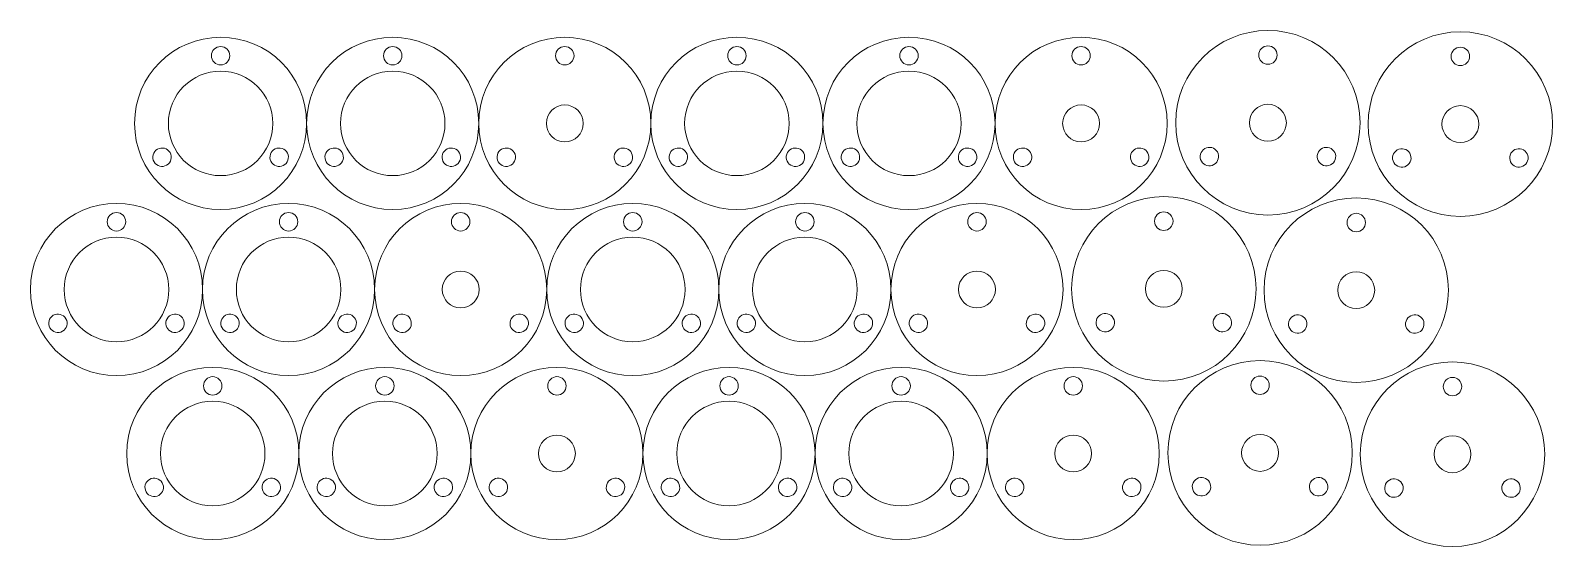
# Model space of a CAD drawing. Header units: millimetres. Extents: x -115 to 133, y 62 to 146.
import ezdxf

# ---------------------------------------------------------------- set-up
doc = ezdxf.new("R2010")
doc.units = ezdxf.units.MM
doc.header["$MEASUREMENT"] = 0
doc.layers.add('Layer 1', color=7, linetype='Continuous')

msp = doc.modelspace()

# ---------------------------------------------------------------- linework, layer by layer
at = {"layer": 'Layer 1', "color": 250, "lineweight": 20}
for centre, major_axis in [((-84.1617, 130.9777), (0, 14)), ((-56.1617, 130.9777), (0, 14)), ((-28.1617, 130.9777), (0, 14)), ((-0.1617, 130.9777), (0, 14)), ((27.8383, 130.9777), (0, 14)), ((55.8383, 130.9777), (0, 14)), ((86.2356, 131.0806), (0, 15)), ((117.5456, 130.8594), (0, 15)), ((-84.1617, 141.9777), (0, 1.5)), ((-56.1617, 141.9777), (0, 1.5)), ((-28.1617, 141.9777), (0, 1.5)), ((-0.1617, 141.9777), (0, 1.5)), ((27.8383, 141.9777), (0, 1.5)), ((55.8383, 141.9777), (0, 1.5)), ((86.2356, 142.0806), (0, 1.5)), ((117.5456, 141.8594), (0, 1.5)), ((-84.1617, 130.9777), (0, 8.5)), ((-56.1617, 130.9777), (0, 8.5)), ((-0.1617, 130.9777), (0, 8.5)), ((27.8383, 130.9777), (0, 8.5)), ((-28.1617, 130.9777), (0, 3)), ((55.8383, 130.9777), (0, 3)), ((86.2356, 131.0806), (0, 3)), ((117.5456, 130.8594), (0, 3)), ((69.296, 104.0806), (0, 15)), ((-101.1013, 103.9777), (0, 14)), ((-101.1013, 114.9777), (0, 1.5)), ((-73.1013, 103.9777), (0, 14)), ((-73.1013, 114.9777), (0, 1.5)), ((-45.1013, 103.9777), (0, 14)), ((-45.1013, 114.9777), (0, 1.5)), ((-17.1013, 103.9777), (0, 14)), ((-17.1013, 114.9777), (0, 1.5)), ((10.8987, 103.9777), (0, 14)), ((10.8987, 114.9777), (0, 1.5)), ((38.8987, 103.9777), (0, 14)), ((38.8987, 114.9777), (0, 1.5)), ((69.296, 115.0806), (0, 1.5)), ((100.606, 103.8594), (0, 15)), ((100.606, 114.8594), (0, 1.5)), ((-101.1013, 103.9777), (0, 8.5)), ((-73.1013, 103.9777), (0, 8.5)), ((-17.1013, 103.9777), (0, 8.5)), ((10.8987, 103.9777), (0, 8.5)), ((-45.1013, 103.9777), (0, 3)), ((38.8987, 103.9777), (0, 3)), ((69.296, 104.0806), (0, 3)), ((100.606, 103.8594), (0, 3)), ((84.956, 77.4106), (0, 15)), ((116.266, 77.1894), (0, 15)), ((-85.4413, 77.3077), (0, 14)), ((-85.4413, 88.3077), (0, 1.5)), ((-57.4413, 77.3077), (0, 14)), ((-57.4413, 88.3077), (0, 1.5)), ((-29.4413, 77.3077), (0, 14)), ((-29.4413, 88.3077), (0, 1.5)), ((-1.4413, 77.3077), (0, 14)), ((-1.4413, 88.3077), (0, 1.5)), ((26.5587, 77.3077), (0, 14)), ((26.5587, 88.3077), (0, 1.5)), ((54.5587, 77.3077), (0, 14)), ((54.5587, 88.3077), (0, 1.5)), ((84.956, 88.4106), (0, 1.5)), ((116.266, 88.1894), (0, 1.5)), ((-85.4413, 77.3077), (0, 8.5)), ((-57.4413, 77.3077), (0, 8.5)), ((-1.4413, 77.3077), (0, 8.5)), ((26.5587, 77.3077), (0, 8.5)), ((-29.4413, 77.3077), (0, 3)), ((54.5587, 77.3077), (0, 3)), ((84.956, 77.4106), (0, 3)), ((116.266, 77.1894), (0, 3))]:
    msp.add_ellipse(centre, major_axis=major_axis, ratio=1, dxfattribs=at)
for points in [[(-94.987, 124.7277), (-95.4012, 125.4451), (-95.1554, 126.3625), (-94.438, 126.7767), (-94.438, 126.7767), (-93.7205, 127.191), (-92.8031, 126.9451), (-92.3889, 126.2277), (-92.3889, 126.2277), (-91.9747, 125.5103), (-92.2205, 124.5929), (-92.938, 124.1787), (-92.938, 124.1787), (-93.6554, 123.7644), (-94.5728, 124.0103), (-94.987, 124.7277)], [(-73.3364, 124.7277), (-73.7506, 124.0103), (-74.668, 123.7644), (-75.3854, 124.1787), (-75.3854, 124.1787), (-76.1029, 124.5929), (-76.3487, 125.5103), (-75.9345, 126.2277), (-75.9345, 126.2277), (-75.5203, 126.9451), (-74.6029, 127.191), (-73.8854, 126.7767), (-73.8854, 126.7767), (-73.168, 126.3625), (-72.9222, 125.4451), (-73.3364, 124.7277)], [(-66.987, 124.7277), (-67.4012, 125.4451), (-67.1554, 126.3625), (-66.438, 126.7767), (-66.438, 126.7767), (-65.7205, 127.191), (-64.8031, 126.9451), (-64.3889, 126.2277), (-64.3889, 126.2277), (-63.9747, 125.5103), (-64.2205, 124.5929), (-64.938, 124.1787), (-64.938, 124.1787), (-65.6554, 123.7644), (-66.5728, 124.0103), (-66.987, 124.7277)], [(-45.3364, 124.7277), (-45.7506, 124.0103), (-46.668, 123.7644), (-47.3854, 124.1787), (-47.3854, 124.1787), (-48.1029, 124.5929), (-48.3487, 125.5103), (-47.9345, 126.2277), (-47.9345, 126.2277), (-47.5203, 126.9451), (-46.6029, 127.191), (-45.8854, 126.7767), (-45.8854, 126.7767), (-45.168, 126.3625), (-44.9222, 125.4451), (-45.3364, 124.7277)], [(-38.987, 124.7277), (-39.4012, 125.4451), (-39.1554, 126.3625), (-38.438, 126.7767), (-38.438, 126.7767), (-37.7205, 127.191), (-36.8031, 126.9451), (-36.3889, 126.2277), (-36.3889, 126.2277), (-35.9747, 125.5103), (-36.2205, 124.5929), (-36.938, 124.1787), (-36.938, 124.1787), (-37.6554, 123.7644), (-38.5728, 124.0103), (-38.987, 124.7277)], [(-17.3364, 124.7277), (-17.7506, 124.0103), (-18.668, 123.7644), (-19.3854, 124.1787), (-19.3854, 124.1787), (-20.1029, 124.5929), (-20.3487, 125.5103), (-19.9345, 126.2277), (-19.9345, 126.2277), (-19.5203, 126.9451), (-18.6029, 127.191), (-17.8854, 126.7767), (-17.8854, 126.7767), (-17.168, 126.3625), (-16.9222, 125.4451), (-17.3364, 124.7277)], [(-10.987, 124.7277), (-11.4012, 125.4451), (-11.1554, 126.3625), (-10.438, 126.7767), (-10.438, 126.7767), (-9.7205, 127.191), (-8.8031, 126.9451), (-8.3889, 126.2277), (-8.3889, 126.2277), (-7.9747, 125.5103), (-8.2205, 124.5929), (-8.938, 124.1787), (-8.938, 124.1787), (-9.6554, 123.7644), (-10.5728, 124.0103), (-10.987, 124.7277)], [(10.6636, 124.7277), (10.2494, 124.0103), (9.332, 123.7644), (8.6146, 124.1787), (8.6146, 124.1787), (7.8971, 124.5929), (7.6513, 125.5103), (8.0655, 126.2277), (8.0655, 126.2277), (8.4797, 126.9451), (9.3971, 127.191), (10.1146, 126.7767), (10.1146, 126.7767), (10.832, 126.3625), (11.0778, 125.4451), (10.6636, 124.7277)], [(17.013, 124.7277), (16.5988, 125.4451), (16.8446, 126.3625), (17.562, 126.7767), (17.562, 126.7767), (18.2795, 127.191), (19.1969, 126.9451), (19.6111, 126.2277), (19.6111, 126.2277), (20.0253, 125.5103), (19.7795, 124.5929), (19.062, 124.1787), (19.062, 124.1787), (18.3446, 123.7644), (17.4272, 124.0103), (17.013, 124.7277)], [(38.6636, 124.7277), (38.2494, 124.0103), (37.332, 123.7644), (36.6146, 124.1787), (36.6146, 124.1787), (35.8971, 124.5929), (35.6513, 125.5103), (36.0655, 126.2277), (36.0655, 126.2277), (36.4797, 126.9451), (37.3971, 127.191), (38.1146, 126.7767), (38.1146, 126.7767), (38.832, 126.3625), (39.0778, 125.4451), (38.6636, 124.7277)], [(45.013, 124.7277), (44.5988, 125.4451), (44.8446, 126.3625), (45.562, 126.7767), (45.562, 126.7767), (46.2795, 127.191), (47.1969, 126.9451), (47.6111, 126.2277), (47.6111, 126.2277), (48.0253, 125.5103), (47.7795, 124.5929), (47.062, 124.1787), (47.062, 124.1787), (46.3446, 123.7644), (45.4272, 124.0103), (45.013, 124.7277)], [(66.6636, 124.7277), (66.2494, 124.0103), (65.332, 123.7644), (64.6146, 124.1787), (64.6146, 124.1787), (63.8971, 124.5929), (63.6513, 125.5103), (64.0655, 126.2277), (64.0655, 126.2277), (64.4797, 126.9451), (65.3971, 127.191), (66.1146, 126.7767), (66.1146, 126.7767), (66.832, 126.3625), (67.0778, 125.4451), (66.6636, 124.7277)], [(75.4103, 124.8306), (74.9961, 125.548), (75.2419, 126.4654), (75.9593, 126.8796), (75.9593, 126.8796), (76.6768, 127.2939), (77.5942, 127.048), (78.0084, 126.3306), (78.0084, 126.3306), (78.4226, 125.6132), (78.1768, 124.6958), (77.4593, 124.2816), (77.4593, 124.2816), (76.7419, 123.8673), (75.8245, 124.1132), (75.4103, 124.8306)], [(97.0609, 124.8306), (96.6467, 124.1132), (95.7293, 123.8673), (95.0119, 124.2816), (95.0119, 124.2816), (94.2944, 124.6958), (94.0486, 125.6132), (94.4628, 126.3306), (94.4628, 126.3306), (94.877, 127.048), (95.7944, 127.2939), (96.5119, 126.8796), (96.5119, 126.8796), (97.2293, 126.4654), (97.4751, 125.548), (97.0609, 124.8306)], [(106.7203, 124.6094), (106.3061, 125.3268), (106.5519, 126.2442), (107.2693, 126.6584), (107.2693, 126.6584), (107.9868, 127.0727), (108.9042, 126.8268), (109.3184, 126.1094), (109.3184, 126.1094), (109.7326, 125.392), (109.4868, 124.4746), (108.7693, 124.0604), (108.7693, 124.0604), (108.0519, 123.6461), (107.1345, 123.892), (106.7203, 124.6094)], [(128.3709, 124.6094), (127.9567, 123.892), (127.0393, 123.6461), (126.3219, 124.0604), (126.3219, 124.0604), (125.6044, 124.4746), (125.3586, 125.392), (125.7728, 126.1094), (125.7728, 126.1094), (126.187, 126.8268), (127.1044, 127.0727), (127.8219, 126.6584), (127.8219, 126.6584), (128.5393, 126.2442), (128.7851, 125.3268), (128.3709, 124.6094)], [(-111.9266, 97.7277), (-112.3408, 98.4451), (-112.095, 99.3625), (-111.3776, 99.7767), (-111.3776, 99.7767), (-110.6601, 100.191), (-109.7427, 99.9451), (-109.3285, 99.2277), (-109.3285, 99.2277), (-108.9143, 98.5103), (-109.1601, 97.5929), (-109.8776, 97.1787), (-109.8776, 97.1787), (-110.595, 96.7644), (-111.5124, 97.0103), (-111.9266, 97.7277)], [(-90.276, 97.7277), (-90.6902, 97.0103), (-91.6076, 96.7644), (-92.325, 97.1787), (-92.325, 97.1787), (-93.0425, 97.5929), (-93.2883, 98.5103), (-92.8741, 99.2277), (-92.8741, 99.2277), (-92.4599, 99.9451), (-91.5425, 100.191), (-90.825, 99.7767), (-90.825, 99.7767), (-90.1076, 99.3625), (-89.8618, 98.4451), (-90.276, 97.7277)], [(-83.9266, 97.7277), (-84.3408, 98.4451), (-84.095, 99.3625), (-83.3776, 99.7767), (-83.3776, 99.7767), (-82.6601, 100.191), (-81.7427, 99.9451), (-81.3285, 99.2277), (-81.3285, 99.2277), (-80.9143, 98.5103), (-81.1601, 97.5929), (-81.8776, 97.1787), (-81.8776, 97.1787), (-82.595, 96.7644), (-83.5124, 97.0103), (-83.9266, 97.7277)], [(-62.276, 97.7277), (-62.6902, 97.0103), (-63.6076, 96.7644), (-64.325, 97.1787), (-64.325, 97.1787), (-65.0425, 97.5929), (-65.2883, 98.5103), (-64.8741, 99.2277), (-64.8741, 99.2277), (-64.4599, 99.9451), (-63.5425, 100.191), (-62.825, 99.7767), (-62.825, 99.7767), (-62.1076, 99.3625), (-61.8618, 98.4451), (-62.276, 97.7277)], [(-55.9266, 97.7277), (-56.3408, 98.4451), (-56.095, 99.3625), (-55.3776, 99.7767), (-55.3776, 99.7767), (-54.6601, 100.191), (-53.7427, 99.9451), (-53.3285, 99.2277), (-53.3285, 99.2277), (-52.9143, 98.5103), (-53.1601, 97.5929), (-53.8776, 97.1787), (-53.8776, 97.1787), (-54.595, 96.7644), (-55.5124, 97.0103), (-55.9266, 97.7277)], [(-34.276, 97.7277), (-34.6902, 97.0103), (-35.6076, 96.7644), (-36.325, 97.1787), (-36.325, 97.1787), (-37.0425, 97.5929), (-37.2883, 98.5103), (-36.8741, 99.2277), (-36.8741, 99.2277), (-36.4599, 99.9451), (-35.5425, 100.191), (-34.825, 99.7767), (-34.825, 99.7767), (-34.1076, 99.3625), (-33.8618, 98.4451), (-34.276, 97.7277)], [(-27.9266, 97.7277), (-28.3408, 98.4451), (-28.095, 99.3625), (-27.3776, 99.7767), (-27.3776, 99.7767), (-26.6601, 100.191), (-25.7427, 99.9451), (-25.3285, 99.2277), (-25.3285, 99.2277), (-24.9143, 98.5103), (-25.1601, 97.5929), (-25.8776, 97.1787), (-25.8776, 97.1787), (-26.595, 96.7644), (-27.5124, 97.0103), (-27.9266, 97.7277)], [(-6.276, 97.7277), (-6.6902, 97.0103), (-7.6076, 96.7644), (-8.325, 97.1787), (-8.325, 97.1787), (-9.0425, 97.5929), (-9.2883, 98.5103), (-8.8741, 99.2277), (-8.8741, 99.2277), (-8.4599, 99.9451), (-7.5425, 100.191), (-6.825, 99.7767), (-6.825, 99.7767), (-6.1076, 99.3625), (-5.8618, 98.4451), (-6.276, 97.7277)], [(0.0734, 97.7277), (-0.3408, 98.4451), (-0.095, 99.3625), (0.6224, 99.7767), (0.6224, 99.7767), (1.3399, 100.191), (2.2573, 99.9451), (2.6715, 99.2277), (2.6715, 99.2277), (3.0857, 98.5103), (2.8399, 97.5929), (2.1224, 97.1787), (2.1224, 97.1787), (1.405, 96.7644), (0.4876, 97.0103), (0.0734, 97.7277)], [(21.724, 97.7277), (21.3098, 97.0103), (20.3924, 96.7644), (19.675, 97.1787), (19.675, 97.1787), (18.9575, 97.5929), (18.7117, 98.5103), (19.1259, 99.2277), (19.1259, 99.2277), (19.5401, 99.9451), (20.4575, 100.191), (21.175, 99.7767), (21.175, 99.7767), (21.8924, 99.3625), (22.1382, 98.4451), (21.724, 97.7277)], [(28.0734, 97.7277), (27.6592, 98.4451), (27.905, 99.3625), (28.6224, 99.7767), (28.6224, 99.7767), (29.3399, 100.191), (30.2573, 99.9451), (30.6715, 99.2277), (30.6715, 99.2277), (31.0857, 98.5103), (30.8399, 97.5929), (30.1224, 97.1787), (30.1224, 97.1787), (29.405, 96.7644), (28.4876, 97.0103), (28.0734, 97.7277)], [(49.724, 97.7277), (49.3098, 97.0103), (48.3924, 96.7644), (47.675, 97.1787), (47.675, 97.1787), (46.9575, 97.5929), (46.7117, 98.5103), (47.1259, 99.2277), (47.1259, 99.2277), (47.5401, 99.9451), (48.4575, 100.191), (49.175, 99.7767), (49.175, 99.7767), (49.8924, 99.3625), (50.1382, 98.4451), (49.724, 97.7277)], [(58.4707, 97.8306), (58.0565, 98.548), (58.3023, 99.4654), (59.0197, 99.8796), (59.0197, 99.8796), (59.7372, 100.2939), (60.6546, 100.048), (61.0688, 99.3306), (61.0688, 99.3306), (61.483, 98.6132), (61.2372, 97.6958), (60.5197, 97.2816), (60.5197, 97.2816), (59.8023, 96.8673), (58.8849, 97.1132), (58.4707, 97.8306)], [(80.1213, 97.8306), (79.7071, 97.1132), (78.7897, 96.8673), (78.0723, 97.2816), (78.0723, 97.2816), (77.3548, 97.6958), (77.109, 98.6132), (77.5232, 99.3306), (77.5232, 99.3306), (77.9374, 100.048), (78.8548, 100.2939), (79.5723, 99.8796), (79.5723, 99.8796), (80.2897, 99.4654), (80.5355, 98.548), (80.1213, 97.8306)], [(89.7807, 97.6094), (89.3665, 98.3268), (89.6123, 99.2442), (90.3297, 99.6584), (90.3297, 99.6584), (91.0472, 100.0727), (91.9646, 99.8268), (92.3788, 99.1094), (92.3788, 99.1094), (92.793, 98.392), (92.5472, 97.4746), (91.8297, 97.0604), (91.8297, 97.0604), (91.1123, 96.6461), (90.1949, 96.892), (89.7807, 97.6094)], [(111.4313, 97.6094), (111.0171, 96.892), (110.0997, 96.6461), (109.3823, 97.0604), (109.3823, 97.0604), (108.6648, 97.4746), (108.419, 98.392), (108.8332, 99.1094), (108.8332, 99.1094), (109.2474, 99.8268), (110.1648, 100.0727), (110.8823, 99.6584), (110.8823, 99.6584), (111.5997, 99.2442), (111.8455, 98.3268), (111.4313, 97.6094)], [(-96.2666, 71.0577), (-96.6808, 71.7751), (-96.435, 72.6925), (-95.7176, 73.1067), (-95.7176, 73.1067), (-95.0001, 73.521), (-94.0827, 73.2751), (-93.6685, 72.5577), (-93.6685, 72.5577), (-93.2543, 71.8403), (-93.5001, 70.9229), (-94.2176, 70.5087), (-94.2176, 70.5087), (-94.935, 70.0944), (-95.8524, 70.3403), (-96.2666, 71.0577)], [(-74.616, 71.0577), (-75.0302, 70.3403), (-75.9476, 70.0944), (-76.665, 70.5087), (-76.665, 70.5087), (-77.3825, 70.9229), (-77.6283, 71.8403), (-77.2141, 72.5577), (-77.2141, 72.5577), (-76.7999, 73.2751), (-75.8825, 73.521), (-75.165, 73.1067), (-75.165, 73.1067), (-74.4476, 72.6925), (-74.2018, 71.7751), (-74.616, 71.0577)], [(-68.2666, 71.0577), (-68.6808, 71.7751), (-68.435, 72.6925), (-67.7176, 73.1067), (-67.7176, 73.1067), (-67.0001, 73.521), (-66.0827, 73.2751), (-65.6685, 72.5577), (-65.6685, 72.5577), (-65.2543, 71.8403), (-65.5001, 70.9229), (-66.2176, 70.5087), (-66.2176, 70.5087), (-66.935, 70.0944), (-67.8524, 70.3403), (-68.2666, 71.0577)], [(-46.616, 71.0577), (-47.0302, 70.3403), (-47.9476, 70.0944), (-48.665, 70.5087), (-48.665, 70.5087), (-49.3825, 70.9229), (-49.6283, 71.8403), (-49.2141, 72.5577), (-49.2141, 72.5577), (-48.7999, 73.2751), (-47.8825, 73.521), (-47.165, 73.1067), (-47.165, 73.1067), (-46.4476, 72.6925), (-46.2018, 71.7751), (-46.616, 71.0577)], [(-40.2666, 71.0577), (-40.6808, 71.7751), (-40.435, 72.6925), (-39.7176, 73.1067), (-39.7176, 73.1067), (-39.0001, 73.521), (-38.0827, 73.2751), (-37.6685, 72.5577), (-37.6685, 72.5577), (-37.2543, 71.8403), (-37.5001, 70.9229), (-38.2176, 70.5087), (-38.2176, 70.5087), (-38.935, 70.0944), (-39.8524, 70.3403), (-40.2666, 71.0577)], [(-18.616, 71.0577), (-19.0302, 70.3403), (-19.9476, 70.0944), (-20.665, 70.5087), (-20.665, 70.5087), (-21.3825, 70.9229), (-21.6283, 71.8403), (-21.2141, 72.5577), (-21.2141, 72.5577), (-20.7999, 73.2751), (-19.8825, 73.521), (-19.165, 73.1067), (-19.165, 73.1067), (-18.4476, 72.6925), (-18.2018, 71.7751), (-18.616, 71.0577)], [(-12.2666, 71.0577), (-12.6808, 71.7751), (-12.435, 72.6925), (-11.7176, 73.1067), (-11.7176, 73.1067), (-11.0001, 73.521), (-10.0827, 73.2751), (-9.6685, 72.5577), (-9.6685, 72.5577), (-9.2543, 71.8403), (-9.5001, 70.9229), (-10.2176, 70.5087), (-10.2176, 70.5087), (-10.935, 70.0944), (-11.8524, 70.3403), (-12.2666, 71.0577)], [(9.384, 71.0577), (8.9698, 70.3403), (8.0524, 70.0944), (7.335, 70.5087), (7.335, 70.5087), (6.6175, 70.9229), (6.3717, 71.8403), (6.7859, 72.5577), (6.7859, 72.5577), (7.2001, 73.2751), (8.1175, 73.521), (8.835, 73.1067), (8.835, 73.1067), (9.5524, 72.6925), (9.7982, 71.7751), (9.384, 71.0577)], [(15.7334, 71.0577), (15.3192, 71.7751), (15.565, 72.6925), (16.2824, 73.1067), (16.2824, 73.1067), (16.9999, 73.521), (17.9173, 73.2751), (18.3315, 72.5577), (18.3315, 72.5577), (18.7457, 71.8403), (18.4999, 70.9229), (17.7824, 70.5087), (17.7824, 70.5087), (17.065, 70.0944), (16.1476, 70.3403), (15.7334, 71.0577)], [(37.384, 71.0577), (36.9698, 70.3403), (36.0524, 70.0944), (35.335, 70.5087), (35.335, 70.5087), (34.6175, 70.9229), (34.3717, 71.8403), (34.7859, 72.5577), (34.7859, 72.5577), (35.2001, 73.2751), (36.1175, 73.521), (36.835, 73.1067), (36.835, 73.1067), (37.5524, 72.6925), (37.7982, 71.7751), (37.384, 71.0577)], [(43.7334, 71.0577), (43.3192, 71.7751), (43.565, 72.6925), (44.2824, 73.1067), (44.2824, 73.1067), (44.9999, 73.521), (45.9173, 73.2751), (46.3315, 72.5577), (46.3315, 72.5577), (46.7457, 71.8403), (46.4999, 70.9229), (45.7824, 70.5087), (45.7824, 70.5087), (45.065, 70.0944), (44.1476, 70.3403), (43.7334, 71.0577)], [(65.384, 71.0577), (64.9698, 70.3403), (64.0524, 70.0944), (63.335, 70.5087), (63.335, 70.5087), (62.6175, 70.9229), (62.3717, 71.8403), (62.7859, 72.5577), (62.7859, 72.5577), (63.2001, 73.2751), (64.1175, 73.521), (64.835, 73.1067), (64.835, 73.1067), (65.5524, 72.6925), (65.7982, 71.7751), (65.384, 71.0577)], [(74.1307, 71.1606), (73.7165, 71.878), (73.9623, 72.7954), (74.6797, 73.2096), (74.6797, 73.2096), (75.3972, 73.6239), (76.3146, 73.378), (76.7288, 72.6606), (76.7288, 72.6606), (77.143, 71.9432), (76.8972, 71.0258), (76.1797, 70.6116), (76.1797, 70.6116), (75.4623, 70.1973), (74.5449, 70.4432), (74.1307, 71.1606)], [(95.7813, 71.1606), (95.3671, 70.4432), (94.4497, 70.1973), (93.7323, 70.6116), (93.7323, 70.6116), (93.0148, 71.0258), (92.769, 71.9432), (93.1832, 72.6606), (93.1832, 72.6606), (93.5974, 73.378), (94.5148, 73.6239), (95.2323, 73.2096), (95.2323, 73.2096), (95.9497, 72.7954), (96.1955, 71.878), (95.7813, 71.1606)], [(105.4407, 70.9394), (105.0265, 71.6568), (105.2723, 72.5742), (105.9897, 72.9884), (105.9897, 72.9884), (106.7072, 73.4027), (107.6246, 73.1568), (108.0388, 72.4394), (108.0388, 72.4394), (108.453, 71.722), (108.2072, 70.8046), (107.4897, 70.3904), (107.4897, 70.3904), (106.7723, 69.9761), (105.8549, 70.222), (105.4407, 70.9394)], [(127.0913, 70.9394), (126.6771, 70.222), (125.7597, 69.9761), (125.0423, 70.3904), (125.0423, 70.3904), (124.3248, 70.8046), (124.079, 71.722), (124.4932, 72.4394), (124.4932, 72.4394), (124.9074, 73.1568), (125.8248, 73.4027), (126.5423, 72.9884), (126.5423, 72.9884), (127.2597, 72.5742), (127.5055, 71.6568), (127.0913, 70.9394)]]:
    msp.add_open_spline(points, degree=3, knots=[0, 0, 0, 0, 0.2, 0.2, 0.2, 0.2, 0.4, 0.4, 0.4, 0.4, 0.6, 0.6, 0.6, 0.6, 1, 1, 1, 1], dxfattribs=at)

doc.saveas('drawing.dxf')
